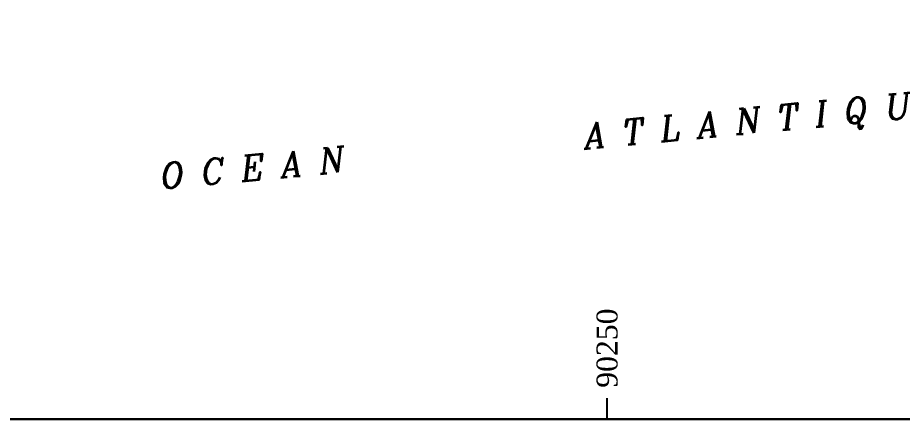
# Model space of a CAD drawing. Header units: millimetres. Extents: x 88261 to 90953, y 390274 to 392322.
# Drawn here: x 90109.2 to 90320, y 390274.5 to 390370.1 of the extents above; entities that cross this region are included whole.
import ezdxf

# ---------------------------------------------------------------- set-up
doc = ezdxf.new("R2010")
doc.units = ezdxf.units.MM
doc.header["$LTSCALE"] = 25
for name, color, linetype in [('Carroyage(1)', 7, 'Continuous'), ('Carroyage(1)_Textes', 7, 'Continuous'), ('HYDRO', 7, 'Continuous')]:
    doc.layers.add(name, color=color, linetype=linetype)
doc.styles.add('ROMANC', font='romanc.shx')
doc.styles.get("Standard").update_dxf_attribs({"font": 'times.ttf'})

msp = doc.modelspace()

# ---------------------------------------------------------------- linework, layer by layer
at = {"elevation": 14.57}
msp.add_lwpolyline([(88260.96, 392322.08), (90951.88, 392322.08), (90951.88, 390274.46), (88260.96, 390274.46)], close=True, dxfattribs=at)
at = {"layer": 'Carroyage(1)'}
msp.add_line((90249.65, 390274.46), (90249.65, 390279.46), dxfattribs=at)
msp.add_lwpolyline([(88260.96, 390274.46), (90951.88, 390274.46), (90951.88, 392322.08), (88260.96, 392322.08)], close=True, dxfattribs=at)

# ---------------------------------------------------------------- texts
at = {"layer": 'Carroyage(1)_Textes'}
msp.add_text('90250', height=5, rotation=90, dxfattribs=at).set_placement((90252.15, 390281.96))
at = {"layer": 'HYDRO', "color": 130, "style": 'ROMANC', "oblique": 11.9977}
msp.add_text('O C E A N            A T L A N T I Q U E', height=6, rotation=5.4079, dxfattribs=at).set_placement((90142.92, 390329.3))

doc.saveas('drawing.dxf')
